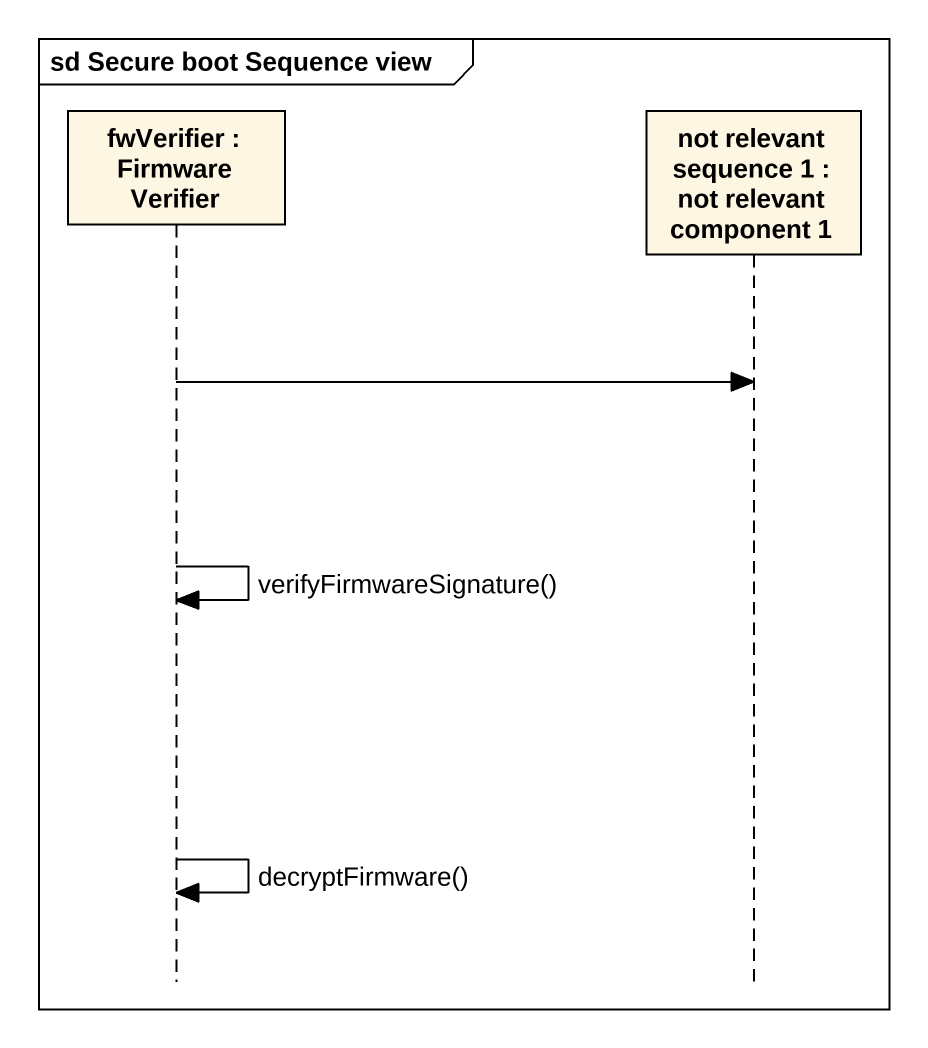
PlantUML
@startuml
mainframe sd Secure boot Sequence view
hide footbox
participant "fwVerifier : Firmware Verifier" as fwVerifier
participant "not relevant sequence 1 : not relevant component 1" as not_relevant_sequence_1

fwVerifier -> not_relevant_sequence_1
fwVerifier -> fwVerifier : verifyFirmwareSignature()
fwVerifier -> fwVerifier : decryptFirmware()
@enduml
